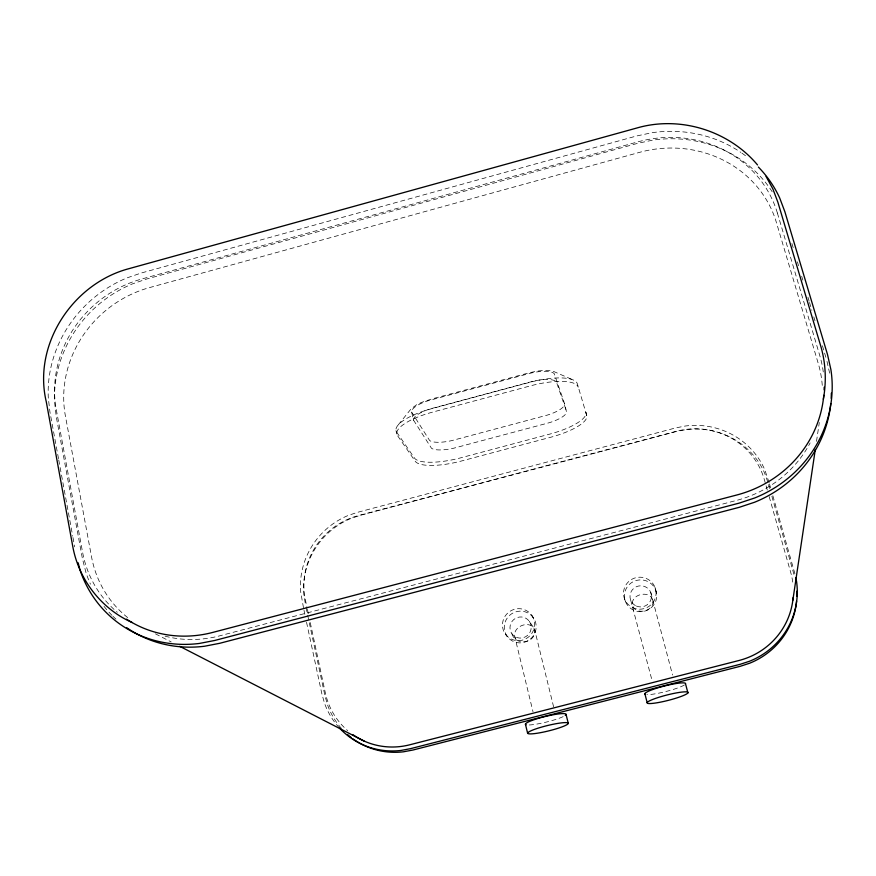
<?xml version="1.0" encoding="UTF-8"?>
<svg xmlns="http://www.w3.org/2000/svg" width="876" height="876" viewBox="0 0 876 876"><rect width="100%" height="100%" fill="white"/><g stroke="black" fill="none" stroke-linecap="round" stroke-linejoin="round"><path stroke-width="0.66" stroke-dasharray="4.38 3.29" d="M816.509 441.351L819.312 422.484M398.339 424.761L411.041 408.928L416.297 404.953L421.531 402.402L431.638 399.007L527.527 373.231C536.046 371.194 545.222 369.103 553.862 371.566L572.565 379.691M155.413 633.83L171.192 641.933M553.621 706.888L534.634 629.647C530.276 619.299 512.296 626.351 514.803 636.83L533.013 711.783M511.923 633.786C515.844 646.718 536.736 643.006 534.634 629.647M505.408 634.147L507.193 636.414M529.246 621.226A10.698 10.49 -38.3 0 1 521.603 638.024A10.698 10.49 -38.3 0 1 510.938 623.307A10.698 10.49 -38.3 0 1 529.246 621.226L533.648 627.709M531.633 615.138A16.195 15.877 -38.1 0 1 520.07 640.564A16.195 15.877 -38.1 0 1 503.919 618.314A16.195 15.877 -38.1 0 1 531.633 615.138L533.21 617.547A16.075 15.757 -38.2 0 1 521.746 642.787A16.075 15.757 -38.2 0 1 505.715 620.69A16.075 15.757 -38.2 0 1 533.21 617.547M514.803 636.83L515.756 638.79M413.527 420.141L431.463 448.216A23.203 6.734 -13.5 0 0 453.68 448.216L549.263 422.714A23.291 6.778 -14.4 0 0 566.564 412.136L564.472 403.365L554.267 373.734A24.528 7.632 -14.4 0 0 531.48 372.946L428.375 400.671A24.429 7.577 -13.4 0 0 411.61 412.048L413.527 420.141A24.462 7.479 -13.4 0 1 430.324 408.851L533.561 381.126A24.561 7.534 -14.4 0 1 556.359 381.826L566.454 411.063M411.61 412.048L429.634 440.519A23.181 6.822 -13.5 0 0 451.841 440.595L547.314 415.104A23.269 6.866 -14.4 0 0 564.582 404.449L564.472 403.365M767.814 482.008L764.628 473.117A75.281 72.872 -5.8 0 0 685.426 429.722L675.987 431.605L360.222 515.34L351.298 518.329A74.208 71.317 -44.9 0 0 303.808 594.213L305.713 606.061M624.599 599.053L625.497 601.593M630.709 600.224L652.259 681.243M586.723 415.531L577.328 383.765A44.085 13.37 -14.4 0 0 529.761 382.341L431.649 408.687A43.92 13.282 -13.4 0 0 396.675 432.175L414.457 458.028A41.654 11.946 -13.5 0 0 460.688 457.841L549.712 434.124A41.807 12.023 -14.4 0 0 585.88 412.289L586.723 415.531A41.829 11.957 -14.4 0 1 550.522 437.299L461.444 461.006A41.676 11.881 -13.5 0 1 415.224 461.269L397.474 435.569A43.942 13.206 -13.4 0 1 432.481 412.158L530.648 385.812A44.107 13.304 -14.4 0 1 578.215 387.17M791.904 243.462L793.47 248.707M797.379 261.815L798.562 265.756M801.682 276.247L802.854 280.178M807.946 297.216L809.117 301.158M809.512 302.461L811.855 310.334M813.804 316.893L814.987 320.824M822.411 345.735L826.714 360.156M777.384 213.054L819.783 355.612A117.077 111.493 -8.1 0 1 823.506 373.866M769.117 482.621L764.781 469.733A75.829 73.376 -6 0 0 685.01 426.065L675.505 427.959L357.496 512.34L348.506 515.34A74.745 71.799 -44.8 0 0 300.654 591.76L303.709 609.006M769.489 483.935L770.606 487.866M772.851 495.717L794.992 574.098M768.559 484.614L769.665 488.512M771.887 496.32L794.609 576.758M767.299 490.045L764.332 479.588A72.04 69.697 -6 0 0 676.316 431.277L358.229 515.635A71 68.197 -44.8 0 0 305.428 600.071L307.137 608.021M769.161 496.582L790.71 572.411A73.102 71.46 3.5 0 1 792.999 584.259M650.758 592.45L672.56 675.024M654.963 587.281L655.631 589.92M655.982 591.333A16.294 15.998 -10.9 0 1 633.249 607.9A16.294 15.998 -10.9 0 1 630.162 580.361A16.294 15.998 -10.9 0 1 655.982 591.333L656.639 593.939A16.162 15.877 -10.6 0 1 634.082 610.386A16.162 15.877 -10.6 0 1 631.005 583.044A16.162 15.877 -10.6 0 1 656.639 593.939M395.996 430.554L396.784 433.959M826.988 361.405L830.054 375.037M307.41 609.346L308.549 614.645M310.257 622.606L325.335 692.861A72.128 69.806 -53.7 0 0 347.662 730.628M305.998 607.375L307.41 613.977M307.695 615.291L324.952 695.763L327.558 704.928A75.38 72.993 -53.9 0 0 341.541 728.547M303.994 610.331L304.848 614.317M306.545 622.288L321.908 694.022L324.525 703.242A75.927 73.496 -53.7 0 0 338.607 727.036M58.506 458.652L49.921 411.873L48.279 397.518A119.662 110.19 -41 0 1 126.878 277.944L141.014 273.082L636.523 135.999L651.656 132.78A122.268 114.176 -12.6 0 1 740.877 152.424M58.747 459.988L72.719 536.167M72.96 537.503L74.679 546.854M563.148 716.634A20.915 2.847 -13.8 0 1 528.14 724.989M684.397 684.966A21.046 2.858 -14.3 0 1 666.329 691.416A21.046 2.858 -14.3 0 1 646.904 694.624M777.384 213.054A114.57 106.971 -12.6 0 0 638.046 141.824L141.824 278.984A112.128 103.237 -41 0 0 56.261 409.442L82.563 552.154A114.789 107.266 -46.8 0 0 117.264 612.236M741.928 153.147A122.268 114.176 -12.6 0 1 747.053 156.924M772.194 191.789A121.118 113.212 -12.5 0 0 652.5 140.182L637.509 143.368L146.456 279.083L132.44 283.89A118.556 109.292 -41 0 0 54.63 402.434L56.261 416.658L82.377 558.428L86.023 572.784A121.348 113.508 -46.9 0 0 90.491 584.226M165.06 636.173A112.774 105.514 -47 0 0 219.569 635.867L736.716 500.36A114.986 109.609 -7.9 0 0 810.125 442.928M127.677 617.602A112.774 105.514 -47 0 1 91.553 556.928L65.393 415.947A110.19 101.605 -41 0 1 149.424 287.624L639.491 152.369A112.566 105.229 -12.5 0 1 776.421 222.559L818.228 363.387A114.986 109.609 -7.9 0 1 822.345 386.601M115.928 619.113A121.348 113.508 -46.9 0 1 112.96 616.31M111.997 615.357A121.348 113.508 -46.9 0 1 102.24 604.068M653.069 601.232C653.54 612.193 634.005 615.587 632.242 604.122C631.946 593.282 651.153 589.931 653.069 601.232M636.414 606.061A10.764 10.567 -10.6 0 0 651.426 595.132A10.764 10.567 -10.6 0 0 634.377 587.873A10.764 10.567 -10.6 0 0 636.414 606.061"/><path stroke-width="1.31" d="M792.824 600.345L815.304 449.432M823.352 399.259C826.506 381.848 825.827 363.803 820.954 346.765L777.899 202.268L772.884 188.953L766.051 176.437M179.7 646.302L364.241 741.107M132.232 622.551C101.375 608.973 78.731 579.562 72.774 546.471L46.286 401.799C32.576 344.323 72.971 283.266 129.221 268.593L636.742 128.038C679.907 115.446 728.679 130.568 757.521 164.929M687.923 692.883A21.079 2.759 -14.3 0 0 658.938 697.274A21.079 2.759 -14.3 0 0 655.828 702.968A21.079 2.759 -14.3 0 0 687.923 692.883L685.547 683.926A21.046 2.858 -14.3 0 0 664.096 686.083A21.046 2.858 -14.3 0 0 645.196 694.329M644.846 693.639L647.167 702.618M78.15 562.775L79.826 569.367A122.498 114.482 -46.9 0 0 199.389 643.444L214.719 640.476L739.18 503.12L754.663 497.995A124.929 118.983 -8 0 0 830.897 369.595L827.524 354.583L784.874 211.74L779.673 197.943A122.268 114.176 -12.6 0 0 758.386 167.064M566.071 714.477L568.283 723.423A20.947 2.748 -13.8 0 1 537.36 733.212A20.947 2.748 -13.8 0 1 538.171 728.131A20.947 2.748 -13.8 0 1 568.283 723.423M525.425 724.178L527.593 733.146M795.758 577.678L796.525 581.259A76.957 75.227 3.6 0 1 749.648 661.205L740.132 664.315L410.592 748.641L401 750.436A75.927 73.496 -53.7 0 1 339.406 727.923M526.115 724.77A20.915 2.847 -13.8 0 1 545.967 716.316A20.915 2.847 -13.8 0 1 565.272 715.429M793.108 597.673A73.102 71.46 3.5 0 1 738.983 660.493L409.727 744.797A72.128 69.806 -53.7 0 1 352.842 734.646M824.185 387.214A117.077 111.493 -8.1 0 1 824.108 389.897M823.779 395.262A117.077 111.493 -8.1 0 1 736.804 494.995L212.715 632.428A114.789 107.266 -46.8 0 1 126.538 619.146M831.346 393.127A123.735 117.931 -7.9 0 1 831.171 398.328M830.766 403.518A123.735 117.931 -7.9 0 1 754.554 502.255L739.224 507.324L219.756 643.291L204.568 646.236A121.348 113.508 -46.9 0 1 126.56 627.588M796.569 601.035A76.398 74.69 3.9 0 1 749.604 663.242L740.154 666.329L413.023 750.009L403.507 751.794A75.38 72.993 -53.9 0 1 353.105 738.961M796.81 591.212A76.398 74.69 3.9 0 1 796.853 596.118M351.177 737.526A75.38 72.993 -53.9 0 1 347.487 734.471"/></g></svg>
